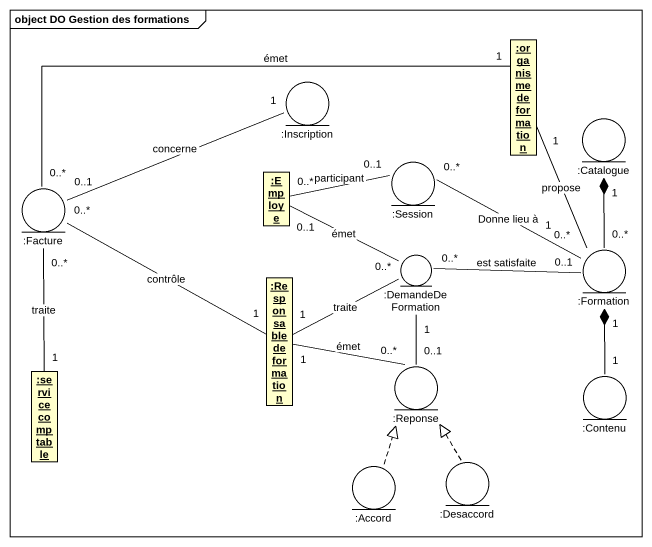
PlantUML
@startuml
mainframe object DO Gestion des formations
allowmixing
hide circle
hide empty members
object ":organisme de formation" as organisme_de_formation
entity ":Inscription" as Inscription
entity ":Catalogue" as Catalogue
object ":Employe" as Employe
entity ":Session" as Session
entity ":Facture" as Facture
entity ":DemandeDeFormation" as DemandeDeFormation
entity ":Formation" as Formation
object ":Responsable de formation" as Responsable_de_formation
object ":service comptable" as service_comptable
entity ":Reponse" as Reponse
entity ":Contenu" as Contenu
entity ":Accord" as Accord
entity ":Desaccord" as Desaccord
organisme_de_formation "1" -- "0..*" Formation : propose
Employe "0..*" -right- "0..1" Session : participant
Employe "0..1" -- DemandeDeFormation : émet
Session "0..*" -right- "1" Formation : Donne lieu à
Facture "0..*" -right- "1" organisme_de_formation : émet
Facture "0..1" -right- "1" Inscription : concerne
Facture "0..*" -right- "1" Responsable_de_formation : contrôle
DemandeDeFormation "0..*" -right- "0..1" Formation : est satisfaite
Formation "0..*" -up-* "1" Catalogue
Responsable_de_formation "1" -right- "0..*" DemandeDeFormation : traite
Responsable_de_formation "1" -right- "0..*" Reponse : émet
service_comptable "1" -up- "0..*" Facture : traite
Reponse "0..1" -up- "1" DemandeDeFormation
Contenu "1" -up-* "1" Formation
Accord .up.|> Reponse
Desaccord .up.|> Reponse
@enduml
